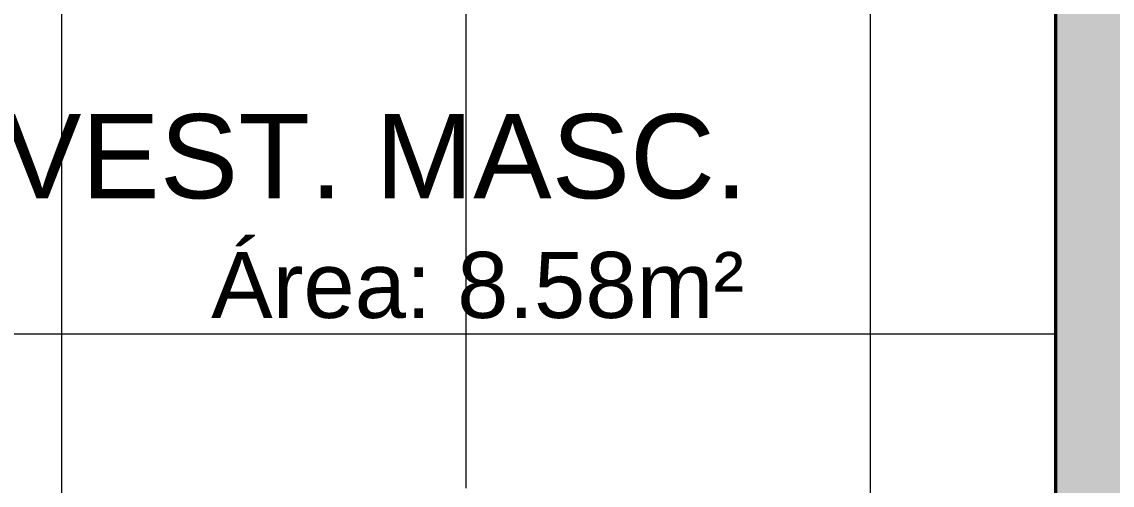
# Model space of a CAD drawing. Header units: metres. Extents: x 149 to 429, y -3 to 162.
# Drawn here: x 368.847 to 370.499, y 81.846 to 82.548 of the extents above; entities that cross this region are included whole.
import ezdxf

# ---------------------------------------------------------------- set-up
doc = ezdxf.new("R2010")
doc.units = ezdxf.units.M
doc.layers.add('1053_ARQ_BASE_MATADOURO_dwg', color=7, linetype='Continuous', lineweight=5, true_color=0x767676)
for name, color, linetype, lineweight in [('A-PAREDE', 7, 'Continuous', 30), ('A-TEXTO1', 7, 'Continuous', 5), ('A-WALL', 7, 'Continuous', 9), ('A_lay', 7, 'Continuous', 5)]:
    doc.layers.add(name, color=color, linetype=linetype, lineweight=lineweight)
doc.styles.add('Arial_11', font='arial.ttf', dxfattribs={"height": 0.1})
doc.styles.add('Arial_5', font='arial.ttf', dxfattribs={"height": 0.1275})

# ---------------------------------------------------------------- blocks, each defined once
blk = doc.blocks.new('1053_ARQ_BASE_MATADOURO_dwg_arq geral tgov-4039641-TÉRREO 1_20 - Dependente 2')
at = {"layer": 'A_lay', "true_color": 0xaaaaaa}
h = blk.add_hatch(dxfattribs=at)
h.set_pattern_fill('FP_9', color=253, style=0, pattern_type=2)
h.set_pattern_definition([(90, (-0.43, 0), (-0.6125, 4e-17), []), (180, (-0.43, 0), (-8e-17, -0.6125), [])])
h.paths.add_polyline_path([(33.3982, -2.4478), (33.3901, -2.3368), (33.3982, -2.2884), (33.4064, -2.2964), (33.4064, -2.3972)])
h.paths.add_polyline_path([(31.8301, -2.5903), (32.0782, -2.5851), (32.0782, -1.3603), (31.9982, -1.3603), (31.574, -1.7846), (31.5598, -1.7705), (31.9982, -1.3403), (32.0982, -1.3462), (32.0982, -2.5903), (32.9782, -2.5801), (32.9782, -1.3603), (32.6982, -1.3603), (32.274, -1.7846), (32.2598, -1.7705), (32.6982, -1.3403), (33.0124, -1.3462), (33.4289, -1.7782), (33.4225, -1.7846), (32.9982, -1.3603), (32.9982, -2.5903), (33.3904, -2.5851), (33.3982, -2.4478), (33.4064, -2.5903), (33.7982, -2.5851), (33.7982, -1.3603), (33.5982, -1.3603), (33.5982, -1.3403), (33.7982, -1.3383), (33.7982, -0.5403), (32.4999, -0.5403), (32.4999, -0.5203), (33.7982, -0.5203), (33.7982, 0.7097), (31.6482, 0.7097), (31.6482, -0.7203), (31.3782, -0.9803), (31.3782, -1.3403), (31.3982, -1.3462), (31.3982, -1.3603), (31.1982, -1.3603), (31.1982, -2.5903), (31.8279, -2.5903)])
h.paths.add_polyline_path([(32.3834, -2.5848), (32.6955, -2.5725), (32.6797, -2.5664), (32.459, -2.5097), (32.3855, -2.5828)])
h.paths.add_polyline_path([(32.9782, -2.5903), (32.3496, -2.5855), (32.34, -2.5746), (32.3517, -2.0544), (32.3629, -2.0508), (32.4125, -1.9795), (32.494, -1.9365), (32.5861, -1.9365), (32.6682, -1.9803), (32.7196, -2.0555), (32.74, -2.1195), (32.74, -2.5788), (32.8693, -2.5851)])
h.paths.add_polyline_path([(31.483, -2.5848), (31.7951, -2.5725), (31.7793, -2.5664), (31.5586, -2.5097), (31.4851, -2.5828)])
h.paths.add_polyline_path([(31.1982, -2.5903), (31.4396, -2.5673), (31.4498, -2.098), (31.4814, -2.0143), (31.5598, -1.9427), (31.6353, -1.9249), (31.6857, -1.9365), (31.7678, -1.9803), (31.8192, -2.0555), (31.8396, -2.1195), (31.8396, -2.5788), (31.7262, -2.5848), (31.4068, -2.5863)])
h.paths.add_polyline_path([(33.3376, -2.2223), (33.3546, -2.1956), (33.3961, -2.1786), (33.3824, -2.187), (33.3405, -2.2202)])
at = {"layer": 'A-PAREDE', "color": 253, "true_color": 0xaaaaaa, "flags": 128}
blk.add_lwpolyline([(36.4982, -2.5903), (33.9482, -2.5903), (33.9482, 0.7097), (34.0132, 0.7097), (34.0132, 0.8597), (33.7482, 0.8597), (33.7482, 0.7097), (33.7982, 0.7097), (33.7982, -2.5903), (31.1982, -2.5903)], dxfattribs=at)
at = {"layer": 'A-TEXTO1', "attachment_point": 1, "line_spacing_factor": 0.941778}
for s, insert, char_height, width, style in [('WCB/VEST. MASC.', (31.7388, -0.7779), 0.1275, 1.901228, 'Arial_5'), ('Área: 8.58m²', (32.5192, -0.9865), 0.1, 0.964717, 'Arial_11')]:
    blk.add_mtext(s, dxfattribs=dict(at, insert=insert, char_height=char_height, width=width, style=style))
blk = doc.blocks.new('1053_ARQ_BASE_MATADOURO_dwg-3625622-TÉRREO 1_20 - Dependente 2')
blk.add_blockref('1053_ARQ_BASE_MATADOURO_dwg_arq geral tgov-4039641-TÉRREO 1_20 - Dependente 2', (130.2098, 83.186))

msp = doc.modelspace()

# ---------------------------------------------------------------- hatches: boundary and pattern name
at = {"layer": 'A-WALL', "true_color": 0xffd4aa, "transparency": 33554483}
msp.add_hatch(color=41, dxfattribs=at).paths.add_polyline_path([(370.5631, 80.5957), (370.5631, 83.8957), (370.4146, 83.8957), (370.4146, 80.5957)])

# ---------------------------------------------------------------- linework, layer by layer
at = {"layer": 'A-WALL', "color": 253, "true_color": 0xaaaaaa}
for p, q in [((370.4131, 83.8957), (370.4131, 80.5957)), ((370.4146, 83.8957), (370.4146, 80.5942))]:
    msp.add_line(p, q, dxfattribs=at)

# ---------------------------------------------------------------- block references
at = {"layer": '1053_ARQ_BASE_MATADOURO_dwg', "color": 253, "true_color": 0xaaaaaa}
msp.add_blockref('1053_ARQ_BASE_MATADOURO_dwg-3625622-TÉRREO 1_20 - Dependente 2', (206.405, 0), dxfattribs=at)

doc.saveas('drawing.dxf')
